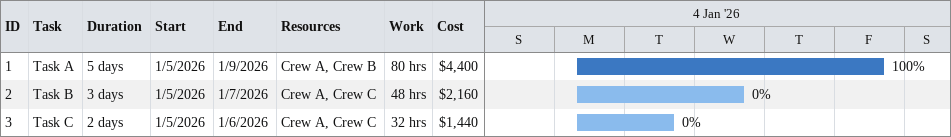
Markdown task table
| ID | Task | Duration | Start | Finish | Resources | % complete | Work (h) | Cost ($) |
|---|---|---|---|---|---|---|---|---|
| 1 | Task A | 5d | 2026-01-05 | 2026-01-09 | Crew A, Crew B | 100 | 80 | 4400 |
| 2 | Task B | 3d | 2026-01-05 | 2026-01-07 | Crew A, Crew C | 0 | 48 | 2160 |
| 3 | Task C | 2d | 2026-01-05 | 2026-01-06 | Crew A, Crew C | 0 | 32 | 1440 |
